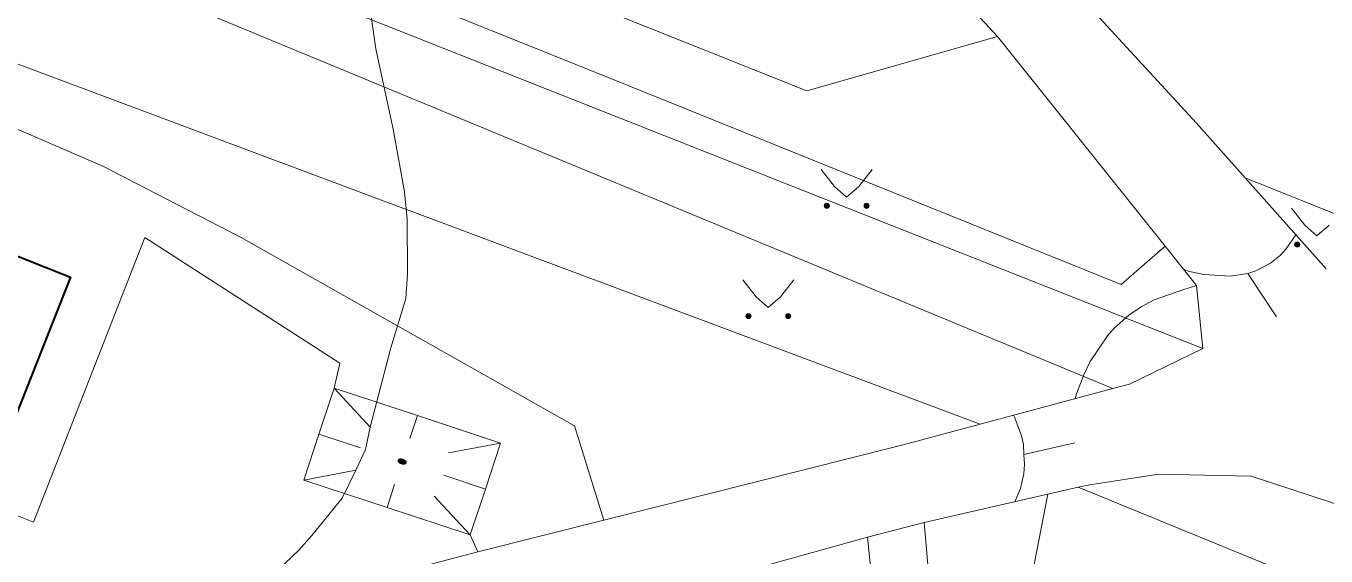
# Model space of a CAD drawing. Extents: x 1000 to 4000, y -5000 to -1000.
# Drawn here: x 1577.26 to 1627.06, y -4099.48 to -4079.17 of the extents above; entities that cross this region are included whole.
import ezdxf

# ---------------------------------------------------------------- set-up
doc = ezdxf.new("R2010")
doc.units = 0
doc.header["$MEASUREMENT"] = 0
for name, color, linetype in [('СЛОЙ_11', 7, 'CONTINUOUS'), ('СЛОЙ_24', 7, 'CONTINUOUS'), ('СЛОЙ_41', 7, 'CONTINUOUS'), ('СЛОЙ_50', 7, 'CONTINUOUS'), ('СЛОЙ_6', 7, 'CONTINUOUS'), ('СЛОЙ_7', 7, 'CONTINUOUS')]:
    doc.layers.add(name, color=color, linetype=linetype)

msp = doc.modelspace()

# ---------------------------------------------------------------- linework, layer by layer
at = {"layer": 'СЛОЙ_11', "color": 253, "linetype": 'Continuous', "lineweight": 0}
for points in [[(1541.515, -4057.824), (1575.071, -4071.3), (1598.826, -4080.853), (1619.211, -4089.082)], [(1613.81, -4094.432), (1566.403, -4076.678), (1537.591, -4065.519)], [(1628.159, -4086.673), (1623.966, -4084.996)], [(1620.891, -4087.608), (1619.211, -4089.082)], [(1611.307, -4174.392), (1616.803, -4150.321), (1632.207, -4102.852), (1617.562, -4096.85)]]:
    msp.add_lwpolyline(points, dxfattribs=at)
at = {"layer": 'СЛОЙ_24', "color": 253, "linetype": 'Continuous', "lineweight": 0}
for p, q in [((1581.812, -4087.275), (1577.545, -4098.185)), ((1577.545, -4098.185), (1575.549, -4097.396)), ((1594.572, -4099.317), (1599.388, -4098.114))]:
    msp.add_line(p, q, dxfattribs=at)
for points in [[(1542.065, -4056.882), (1543.429, -4055.597), (1545.516, -4055.517), (1553.863, -4059.13), (1595.135, -4076.839), (1607.173, -4081.656)], [(1622.341, -4091.53), (1598.986, -4082.298), (1540.219, -4059.039)], [(1539.276, -4061.356), (1551.356, -4065.907), (1582.454, -4077.962), (1618.889, -4093.068)], [(1537.511, -4067.365), (1559.982, -4075.795), (1580.207, -4084.545), (1585.504, -4087.275), (1598.264, -4094.5), (1599.388, -4098.114)], [(1612.704, -4077.642), (1614.47, -4079.569)], [(1617.198, -4077.562), (1622.1, -4082.9)], [(1607.173, -4081.656), (1614.47, -4079.569)], [(1614.47, -4079.569), (1620.891, -4087.608)], [(1622.1, -4082.9), (1623.966, -4084.996)], [(1623.966, -4084.996), (1627.07, -4088.481)], [(1581.812, -4087.275), (1589.275, -4092.092), (1589.059, -4093.047)], [(1620.891, -4087.608), (1622.1, -4089.122)], [(1622.341, -4091.53), (1622.1, -4089.122)], [(1618.889, -4093.068), (1619.532, -4092.895), (1622.341, -4091.53)], [(1613.81, -4094.432), (1618.889, -4093.068)], [(1610.864, -4095.223), (1613.81, -4094.432)], [(1569.625, -4095.047), (1569.533, -4097.792), (1570.335, -4100.2), (1572.382, -4102.328), (1573.225, -4102.89), (1574.95, -4103.01), (1577.799, -4103.01), (1592.004, -4100), (1594.572, -4099.317)], [(1599.388, -4098.114), (1610.864, -4095.223)], [(1618.007, -4096.749), (1620.655, -4096.347)], [(1620.655, -4096.347), (1624.187, -4096.428), (1628.119, -4097.712), (1632.774, -4099.96), (1635.898, -4101.326)], [(1611.667, -4098.194), (1617.562, -4096.85)], [(1617.562, -4096.85), (1618.007, -4096.749)], [(1579.992, -4162.728), (1580.119, -4162.758), (1581.7, -4160.862), (1593.689, -4145.206), (1609.821, -4119.789), (1612.549, -4108.309), (1611.667, -4098.194)], [(1609.5, -4098.756), (1611.667, -4098.194)], [(1577.478, -4158.934), (1579.083, -4159.095), (1581.17, -4158.051), (1589.917, -4146.972), (1599.147, -4133.357), (1607.734, -4118.665), (1610.383, -4107.506), (1609.5, -4098.756)], [(1587.47, -4104.777), (1593.369, -4103.252), (1609.5, -4098.756)], [(1594.572, -4099.317), (1594.279, -4098.674)]]:
    msp.add_lwpolyline(points, dxfattribs=at)
at = {"layer": 'СЛОЙ_41', "color": 253, "linetype": 'Continuous', "lineweight": 0}
for p, q in [((1607.724, -4084.672), (1608.234, -4085.322)), ((1609.674, -4084.672), (1609.164, -4085.322)), ((1608.234, -4085.322), (1608.694, -4085.732)), ((1609.164, -4085.322), (1608.694, -4085.732)), ((1625.741, -4086.159), (1626.251, -4086.809)), ((1626.251, -4086.809), (1626.711, -4087.219)), ((1627.181, -4086.809), (1626.711, -4087.219)), ((1604.723, -4088.901), (1605.233, -4089.551)), ((1606.673, -4088.901), (1606.163, -4089.551)), ((1605.233, -4089.551), (1605.693, -4089.961)), ((1606.163, -4089.551), (1605.693, -4089.961))]:
    msp.add_line(p, q, dxfattribs=at)
for centre in [(1607.938, -4086.062), (1609.459, -4086.062), (1625.955, -4087.547), (1604.937, -4090.289), (1606.458, -4090.289)]:
    msp.add_circle(centre, 0.0976, dxfattribs=at)
for points in [[(1607.842, -4086.081), (1607.84, -4086.062), (1607.842, -4086.042)], [(1607.848, -4086.099), (1607.842, -4086.042), (1607.848, -4086.024)], [(1607.842, -4086.081), (1607.842, -4086.042), (1607.848, -4086.099)], [(1607.857, -4086.116), (1607.848, -4086.024), (1607.857, -4086.007)], [(1607.848, -4086.099), (1607.848, -4086.024), (1607.857, -4086.116)], [(1607.869, -4086.131), (1607.857, -4086.007), (1607.869, -4085.993)], [(1607.857, -4086.116), (1607.857, -4086.007), (1607.869, -4086.131)], [(1607.884, -4086.143), (1607.869, -4085.993), (1607.884, -4085.98)], [(1607.869, -4086.131), (1607.869, -4085.993), (1607.884, -4086.143)], [(1607.901, -4086.152), (1607.884, -4085.98), (1607.901, -4085.971)], [(1607.884, -4086.143), (1607.884, -4085.98), (1607.901, -4086.152)], [(1607.919, -4086.157), (1607.901, -4085.971), (1607.919, -4085.966)], [(1607.901, -4086.152), (1607.901, -4085.971), (1607.919, -4086.157)], [(1607.938, -4086.159), (1607.919, -4085.966), (1607.938, -4085.964)], [(1607.919, -4086.157), (1607.919, -4085.966), (1607.938, -4086.159)], [(1609.363, -4086.081), (1609.361, -4086.062), (1609.363, -4086.042)], [(1609.369, -4086.099), (1609.363, -4086.042), (1609.369, -4086.024)], [(1609.363, -4086.081), (1609.363, -4086.042), (1609.369, -4086.099)], [(1609.378, -4086.116), (1609.369, -4086.024), (1609.378, -4086.007)], [(1609.369, -4086.099), (1609.369, -4086.024), (1609.378, -4086.116)], [(1609.39, -4086.131), (1609.378, -4086.007), (1609.39, -4085.993)], [(1609.378, -4086.116), (1609.378, -4086.007), (1609.39, -4086.131)], [(1609.405, -4086.143), (1609.39, -4085.993), (1609.405, -4085.98)], [(1609.39, -4086.131), (1609.39, -4085.993), (1609.405, -4086.143)], [(1609.422, -4086.152), (1609.405, -4085.98), (1609.422, -4085.971)], [(1609.405, -4086.143), (1609.405, -4085.98), (1609.422, -4086.152)], [(1609.44, -4086.157), (1609.422, -4085.971), (1609.44, -4085.966)], [(1609.422, -4086.152), (1609.422, -4085.971), (1609.44, -4086.157)], [(1609.459, -4086.159), (1609.44, -4085.966), (1609.459, -4085.964)], [(1609.44, -4086.157), (1609.44, -4085.966), (1609.459, -4086.159)], [(1625.859, -4087.566), (1625.857, -4087.547), (1625.859, -4087.528)], [(1625.864, -4087.584), (1625.859, -4087.528), (1625.864, -4087.51)], [(1625.859, -4087.566), (1625.859, -4087.528), (1625.864, -4087.584)], [(1625.873, -4087.601), (1625.864, -4087.51), (1625.873, -4087.493)], [(1625.864, -4087.584), (1625.864, -4087.51), (1625.873, -4087.601)], [(1625.886, -4087.616), (1625.873, -4087.493), (1625.886, -4087.478)], [(1625.873, -4087.601), (1625.873, -4087.493), (1625.886, -4087.616)], [(1625.9, -4087.628), (1625.886, -4087.478), (1625.9, -4087.466)], [(1625.886, -4087.616), (1625.886, -4087.478), (1625.9, -4087.628)], [(1625.917, -4087.637), (1625.9, -4087.466), (1625.917, -4087.457)], [(1625.9, -4087.628), (1625.9, -4087.466), (1625.917, -4087.637)], [(1625.936, -4087.643), (1625.917, -4087.457), (1625.936, -4087.451)], [(1625.917, -4087.637), (1625.917, -4087.457), (1625.936, -4087.643)], [(1625.955, -4087.645), (1625.936, -4087.451), (1625.955, -4087.449)], [(1625.936, -4087.643), (1625.936, -4087.451), (1625.955, -4087.645)], [(1604.841, -4090.308), (1604.839, -4090.289), (1604.841, -4090.27)], [(1604.846, -4090.326), (1604.841, -4090.27), (1604.846, -4090.252)], [(1604.841, -4090.308), (1604.841, -4090.27), (1604.846, -4090.326)], [(1604.855, -4090.343), (1604.846, -4090.252), (1604.855, -4090.235)], [(1604.846, -4090.326), (1604.846, -4090.252), (1604.855, -4090.343)], [(1604.868, -4090.358), (1604.855, -4090.235), (1604.868, -4090.22)], [(1604.855, -4090.343), (1604.855, -4090.235), (1604.868, -4090.358)], [(1604.882, -4090.37), (1604.868, -4090.22), (1604.882, -4090.208)], [(1604.868, -4090.358), (1604.868, -4090.22), (1604.882, -4090.37)], [(1604.899, -4090.379), (1604.882, -4090.208), (1604.899, -4090.199)], [(1604.882, -4090.37), (1604.882, -4090.208), (1604.899, -4090.379)], [(1604.918, -4090.385), (1604.899, -4090.199), (1604.918, -4090.193)], [(1604.899, -4090.379), (1604.899, -4090.199), (1604.918, -4090.385)], [(1604.937, -4090.387), (1604.918, -4090.193), (1604.937, -4090.191)], [(1604.918, -4090.385), (1604.918, -4090.193), (1604.937, -4090.387)], [(1606.362, -4090.308), (1606.36, -4090.289), (1606.362, -4090.27)], [(1606.367, -4090.326), (1606.362, -4090.27), (1606.367, -4090.252)], [(1606.362, -4090.308), (1606.362, -4090.27), (1606.367, -4090.326)], [(1606.376, -4090.343), (1606.367, -4090.252), (1606.376, -4090.235)], [(1606.367, -4090.326), (1606.367, -4090.252), (1606.376, -4090.343)], [(1606.389, -4090.358), (1606.376, -4090.235), (1606.389, -4090.22)], [(1606.376, -4090.343), (1606.376, -4090.235), (1606.389, -4090.358)], [(1606.403, -4090.37), (1606.389, -4090.22), (1606.403, -4090.208)], [(1606.389, -4090.358), (1606.389, -4090.22), (1606.403, -4090.37)], [(1606.42, -4090.379), (1606.403, -4090.208), (1606.42, -4090.199)], [(1606.403, -4090.37), (1606.403, -4090.208), (1606.42, -4090.379)], [(1606.439, -4090.385), (1606.42, -4090.199), (1606.439, -4090.193)], [(1606.42, -4090.379), (1606.42, -4090.199), (1606.439, -4090.385)], [(1606.458, -4090.387), (1606.439, -4090.193), (1606.458, -4090.191)], [(1606.439, -4090.385), (1606.439, -4090.193), (1606.458, -4090.387)]]:
    msp.add_solid(points, dxfattribs=at)
at = {"layer": 'СЛОЙ_41', "color": 253, "linetype": 'Continuous', "lineweight": 0, "extrusion": (0, 0, -1)}
for points in [[(-1607.938, -4086.159), (-1607.938, -4085.964), (-1607.957, -4086.157)], [(-1607.957, -4086.157), (-1607.938, -4085.964), (-1607.957, -4085.966)], [(-1607.957, -4086.157), (-1607.957, -4085.966), (-1607.975, -4086.152)], [(-1607.975, -4086.152), (-1607.957, -4085.966), (-1607.975, -4085.971)], [(-1607.975, -4086.152), (-1607.975, -4085.971), (-1607.992, -4086.143)], [(-1607.992, -4086.143), (-1607.975, -4085.971), (-1607.992, -4085.98)], [(-1607.992, -4086.143), (-1607.992, -4085.98), (-1608.007, -4086.131)], [(-1608.007, -4086.131), (-1607.992, -4085.98), (-1608.007, -4085.993)], [(-1608.007, -4086.131), (-1608.007, -4085.993), (-1608.019, -4086.116)], [(-1608.019, -4086.116), (-1608.007, -4085.993), (-1608.019, -4086.007)], [(-1608.019, -4086.116), (-1608.019, -4086.007), (-1608.028, -4086.099)], [(-1608.028, -4086.099), (-1608.019, -4086.007), (-1608.028, -4086.024)], [(-1608.028, -4086.099), (-1608.028, -4086.024), (-1608.034, -4086.081)], [(-1608.034, -4086.081), (-1608.028, -4086.024), (-1608.034, -4086.042)], [(-1608.034, -4086.081), (-1608.034, -4086.042), (-1608.036, -4086.062)], [(-1609.459, -4086.159), (-1609.459, -4085.964), (-1609.478, -4086.157)], [(-1609.478, -4086.157), (-1609.459, -4085.964), (-1609.478, -4085.966)], [(-1609.478, -4086.157), (-1609.478, -4085.966), (-1609.496, -4086.152)], [(-1609.496, -4086.152), (-1609.478, -4085.966), (-1609.496, -4085.971)], [(-1609.496, -4086.152), (-1609.496, -4085.971), (-1609.513, -4086.143)], [(-1609.513, -4086.143), (-1609.496, -4085.971), (-1609.513, -4085.98)], [(-1609.513, -4086.143), (-1609.513, -4085.98), (-1609.528, -4086.131)], [(-1609.528, -4086.131), (-1609.513, -4085.98), (-1609.528, -4085.993)], [(-1609.528, -4086.131), (-1609.528, -4085.993), (-1609.54, -4086.116)], [(-1609.54, -4086.116), (-1609.528, -4085.993), (-1609.54, -4086.007)], [(-1609.54, -4086.116), (-1609.54, -4086.007), (-1609.549, -4086.099)], [(-1609.549, -4086.099), (-1609.54, -4086.007), (-1609.549, -4086.024)], [(-1609.549, -4086.099), (-1609.549, -4086.024), (-1609.555, -4086.081)], [(-1609.555, -4086.081), (-1609.549, -4086.024), (-1609.555, -4086.042)], [(-1609.555, -4086.081), (-1609.555, -4086.042), (-1609.557, -4086.062)], [(-1625.955, -4087.645), (-1625.955, -4087.449), (-1625.974, -4087.643)], [(-1625.974, -4087.643), (-1625.955, -4087.449), (-1625.974, -4087.451)], [(-1625.974, -4087.643), (-1625.974, -4087.451), (-1625.992, -4087.637)], [(-1625.992, -4087.637), (-1625.974, -4087.451), (-1625.992, -4087.457)], [(-1625.992, -4087.637), (-1625.992, -4087.457), (-1626.009, -4087.628)], [(-1626.009, -4087.628), (-1625.992, -4087.457), (-1626.009, -4087.466)], [(-1626.009, -4087.628), (-1626.009, -4087.466), (-1626.024, -4087.616)], [(-1626.024, -4087.616), (-1626.009, -4087.466), (-1626.024, -4087.478)], [(-1626.024, -4087.616), (-1626.024, -4087.478), (-1626.036, -4087.601)], [(-1626.036, -4087.601), (-1626.024, -4087.478), (-1626.036, -4087.493)], [(-1626.036, -4087.601), (-1626.036, -4087.493), (-1626.045, -4087.584)], [(-1626.045, -4087.584), (-1626.036, -4087.493), (-1626.045, -4087.51)], [(-1626.045, -4087.584), (-1626.045, -4087.51), (-1626.05, -4087.566)], [(-1626.05, -4087.566), (-1626.045, -4087.51), (-1626.05, -4087.528)], [(-1626.05, -4087.566), (-1626.05, -4087.528), (-1626.052, -4087.547)], [(-1604.937, -4090.387), (-1604.937, -4090.191), (-1604.956, -4090.385)], [(-1604.956, -4090.385), (-1604.937, -4090.191), (-1604.956, -4090.193)], [(-1604.956, -4090.385), (-1604.956, -4090.193), (-1604.974, -4090.379)], [(-1604.974, -4090.379), (-1604.956, -4090.193), (-1604.974, -4090.199)], [(-1604.974, -4090.379), (-1604.974, -4090.199), (-1604.991, -4090.37)], [(-1604.991, -4090.37), (-1604.974, -4090.199), (-1604.991, -4090.208)], [(-1604.991, -4090.37), (-1604.991, -4090.208), (-1605.006, -4090.358)], [(-1605.006, -4090.358), (-1604.991, -4090.208), (-1605.006, -4090.22)], [(-1605.006, -4090.358), (-1605.006, -4090.22), (-1605.018, -4090.343)], [(-1605.018, -4090.343), (-1605.006, -4090.22), (-1605.018, -4090.235)], [(-1605.018, -4090.343), (-1605.018, -4090.235), (-1605.027, -4090.326)], [(-1605.027, -4090.326), (-1605.018, -4090.235), (-1605.027, -4090.252)], [(-1605.027, -4090.326), (-1605.027, -4090.252), (-1605.032, -4090.308)], [(-1605.032, -4090.308), (-1605.027, -4090.252), (-1605.032, -4090.27)], [(-1605.032, -4090.308), (-1605.032, -4090.27), (-1605.034, -4090.289)], [(-1606.458, -4090.387), (-1606.458, -4090.191), (-1606.477, -4090.385)], [(-1606.477, -4090.385), (-1606.458, -4090.191), (-1606.477, -4090.193)], [(-1606.477, -4090.385), (-1606.477, -4090.193), (-1606.495, -4090.379)], [(-1606.495, -4090.379), (-1606.477, -4090.193), (-1606.495, -4090.199)], [(-1606.495, -4090.379), (-1606.495, -4090.199), (-1606.512, -4090.37)], [(-1606.512, -4090.37), (-1606.495, -4090.199), (-1606.512, -4090.208)], [(-1606.512, -4090.37), (-1606.512, -4090.208), (-1606.527, -4090.358)], [(-1606.527, -4090.358), (-1606.512, -4090.208), (-1606.527, -4090.22)], [(-1606.527, -4090.358), (-1606.527, -4090.22), (-1606.539, -4090.343)], [(-1606.539, -4090.343), (-1606.527, -4090.22), (-1606.539, -4090.235)], [(-1606.539, -4090.343), (-1606.539, -4090.235), (-1606.548, -4090.326)], [(-1606.548, -4090.326), (-1606.539, -4090.235), (-1606.548, -4090.252)], [(-1606.548, -4090.326), (-1606.548, -4090.252), (-1606.553, -4090.308)], [(-1606.553, -4090.308), (-1606.548, -4090.252), (-1606.553, -4090.27)], [(-1606.553, -4090.308), (-1606.553, -4090.27), (-1606.555, -4090.289)]]:
    msp.add_solid(points, dxfattribs=at)
at = {"layer": 'СЛОЙ_50', "color": 253, "linetype": 'Continuous', "lineweight": 0}
msp.add_line((1624.058, -4088.651), (1625.16, -4090.32), dxfattribs=at)
for points in [[(1586.625, -4100.292), (1587.708, -4099.256), (1588.204, -4098.694), (1589.366, -4097.261), (1589.896, -4096.196), (1590.263, -4095.395), (1590.441, -4094.542), (1591.238, -4091.502), (1591.805, -4089.61), (1591.874, -4088.673), (1591.858, -4086.565), (1591.759, -4085.522), (1591.327, -4083.128), (1590.654, -4080.043), (1590.443, -4078.54)], [(1625.909, -4087.177), (1625.537, -4087.71), (1625.311, -4087.949), (1624.934, -4088.255), (1624.368, -4088.551), (1624.058, -4088.651), (1623.386, -4088.756), (1622.378, -4088.696), (1621.826, -4088.581), (1621.608, -4088.506)], [(1622.1, -4089.122), (1621.611, -4089.269), (1620.481, -4089.661), (1619.975, -4089.93), (1619.506, -4090.251), (1618.941, -4090.756), (1618.685, -4091.042), (1618.022, -4092.032), (1617.778, -4092.536), (1617.501, -4093.268), (1617.445, -4093.455)], [(1615.084, -4094.09), (1615.136, -4094.186), (1615.388, -4094.871), (1615.464, -4095.214), (1615.489, -4095.587), (1615.513, -4095.96), (1615.478, -4096.334), (1615.352, -4096.895), (1615.139, -4097.403)], [(1615.489, -4095.587), (1617.439, -4095.144)], [(1616.406, -4097.114), (1615.623, -4101.12)]]:
    msp.add_lwpolyline(points, dxfattribs=at)
at = {"layer": 'СЛОЙ_6', "color": 253, "linetype": 'Continuous', "lineweight": 40}
msp.add_lwpolyline([(1575.961, -4087.605), (1578.96, -4088.794), (1575.549, -4097.396)], dxfattribs=at)
at = {"layer": 'СЛОЙ_7', "color": 253, "linetype": 'Continuous', "lineweight": 0}
for p, q in [((1588.478, -4094.81), (1589.059, -4093.047)), ((1589.059, -4093.047), (1590.441, -4094.542)), ((1589.059, -4093.047), (1592.25, -4094.1)), ((1592.25, -4094.1), (1591.96, -4094.983)), ((1592.25, -4094.1), (1595.44, -4095.152)), ((1587.897, -4096.571), (1588.478, -4094.81)), ((1588.478, -4094.81), (1590.072, -4095.337)), ((1595.44, -4095.152), (1593.439, -4095.53)), ((1594.859, -4096.915), (1595.44, -4095.152)), ((1591.82, -4095.913), (1591.82, -4095.913)), ((1587.897, -4096.571), (1589.896, -4096.196)), ((1587.897, -4096.571), (1591.089, -4097.623)), ((1594.859, -4096.915), (1593.263, -4096.389)), ((1591.089, -4097.623), (1591.377, -4096.742)), ((1594.279, -4098.674), (1594.859, -4096.915)), ((1594.279, -4098.674), (1592.893, -4097.183)), ((1591.089, -4097.623), (1594.279, -4098.674))]:
    msp.add_line(p, q, dxfattribs=at)
for centre, radius, start, end in [((1591.562, -4095.828), 0.0514, 161.958, 181.7701), ((1591.575, -4095.827), 0.0643, 182.002, 199.0673), ((1591.562, -4095.828), 0.0514, 141.7295, 161.5416), ((1591.601, -4095.818), 0.0909, 199.0434, 212.5982), ((1591.572, -4095.836), 0.0643, 124.4323, 141.4977), ((1591.634, -4095.797), 0.13, 212.4865, 223.1498), ((1591.587, -4095.858), 0.0909, 110.9015, 124.4562), ((1591.669, -4095.765), 0.178, 223.0463, 231.7006), ((1591.602, -4095.895), 0.13, 100.3499, 111.0131), ((1591.699, -4095.727), 0.227, 231.6233, 238.9915), ((1591.611, -4095.942), 0.178, 91.799, 100.4534), ((1591.72, -4095.693), 0.266, 238.9344, 245.549), ((1591.612, -4095.99), 0.227, 84.5082, 91.8763), ((1591.729, -4095.673), 0.289, 245.5034, 251.7708), ((1591.609, -4096.03), 0.266, 77.9506, 84.5652), ((1591.73, -4095.673), 0.289, 251.7288, 257.9962), ((1591.604, -4096.052), 0.289, 71.7288, 77.9962), ((1591.725, -4095.695), 0.266, 257.9506, 264.5652), ((1591.605, -4096.052), 0.289, 65.5034, 71.7708), ((1591.722, -4095.734), 0.227, 264.5082, 271.8763), ((1591.614, -4096.032), 0.266, 58.9344, 65.549), ((1591.723, -4095.783), 0.178, 271.799, 280.4534), ((1591.635, -4095.998), 0.227, 51.6233, 58.9915), ((1591.732, -4095.83), 0.13, 280.3499, 291.0131), ((1591.665, -4095.96), 0.178, 43.0463, 51.7006), ((1591.747, -4095.867), 0.0909, 290.9015, 304.4562), ((1591.7, -4095.927), 0.13, 32.4865, 43.1498), ((1591.762, -4095.888), 0.0643, 304.4323, 321.4977), ((1591.733, -4095.906), 0.0909, 19.0434, 32.5982), ((1591.772, -4095.897), 0.0514, 321.7295, 341.5416), ((1591.759, -4095.898), 0.0643, 2.002, 19.0673), ((1591.772, -4095.897), 0.0514, 341.958, 1.7701)]:
    msp.add_arc(centre, radius, start, end, dxfattribs=at)
for points in [[(1591.512, -4095.836), (1591.511, -4095.822), (1591.512, -4095.82)], [(1591.511, -4095.833), (1591.511, -4095.824), (1591.511, -4095.822)], [(1591.511, -4095.833), (1591.511, -4095.822), (1591.511, -4095.834)], [(1591.511, -4095.834), (1591.511, -4095.822), (1591.511, -4095.822)], [(1591.511, -4095.834), (1591.511, -4095.822), (1591.512, -4095.836)], [(1591.511, -4095.831), (1591.511, -4095.825), (1591.511, -4095.824)], [(1591.511, -4095.831), (1591.511, -4095.824), (1591.511, -4095.833)], [(1591.511, -4095.831), (1591.511, -4095.826), (1591.511, -4095.825)], [(1591.511, -4095.831), (1591.511, -4095.825), (1591.511, -4095.831)], [(1591.511, -4095.829), (1591.511, -4095.829), (1591.511, -4095.826)], [(1591.511, -4095.829), (1591.511, -4095.826), (1591.511, -4095.831)], [(1591.513, -4095.841), (1591.512, -4095.816), (1591.513, -4095.815)], [(1591.512, -4095.841), (1591.512, -4095.817), (1591.512, -4095.816)], [(1591.512, -4095.841), (1591.512, -4095.816), (1591.513, -4095.841)], [(1591.512, -4095.839), (1591.512, -4095.818), (1591.512, -4095.817)], [(1591.512, -4095.839), (1591.512, -4095.817), (1591.512, -4095.841)], [(1591.512, -4095.838), (1591.512, -4095.819), (1591.512, -4095.818)], [(1591.512, -4095.838), (1591.512, -4095.818), (1591.512, -4095.839)], [(1591.512, -4095.836), (1591.512, -4095.82), (1591.512, -4095.819)], [(1591.512, -4095.836), (1591.512, -4095.819), (1591.512, -4095.838)], [(1591.512, -4095.836), (1591.512, -4095.82), (1591.512, -4095.836)], [(1591.514, -4095.845), (1591.513, -4095.813), (1591.514, -4095.811)], [(1591.513, -4095.843), (1591.513, -4095.815), (1591.513, -4095.813)], [(1591.513, -4095.843), (1591.513, -4095.813), (1591.513, -4095.844)], [(1591.513, -4095.844), (1591.513, -4095.813), (1591.513, -4095.813)], [(1591.513, -4095.844), (1591.513, -4095.813), (1591.514, -4095.845)], [(1591.513, -4095.841), (1591.513, -4095.815), (1591.513, -4095.843)], [(1591.515, -4095.848), (1591.514, -4095.811), (1591.515, -4095.809)], [(1591.514, -4095.845), (1591.514, -4095.811), (1591.514, -4095.846)], [(1591.514, -4095.846), (1591.514, -4095.811), (1591.514, -4095.811)], [(1591.514, -4095.846), (1591.514, -4095.811), (1591.515, -4095.848)], [(1591.515, -4095.85), (1591.515, -4095.809), (1591.515, -4095.807)], [(1591.515, -4095.85), (1591.515, -4095.807), (1591.516, -4095.851)], [(1591.516, -4095.851), (1591.515, -4095.807), (1591.516, -4095.807)], [(1591.515, -4095.848), (1591.515, -4095.809), (1591.515, -4095.849)], [(1591.515, -4095.849), (1591.515, -4095.809), (1591.515, -4095.809)], [(1591.515, -4095.849), (1591.515, -4095.809), (1591.515, -4095.85)], [(1591.517, -4095.853), (1591.516, -4095.805), (1591.517, -4095.804)], [(1591.516, -4095.853), (1591.516, -4095.807), (1591.516, -4095.805)], [(1591.516, -4095.853), (1591.516, -4095.805), (1591.517, -4095.853)], [(1591.516, -4095.851), (1591.516, -4095.807), (1591.516, -4095.853)], [(1591.518, -4095.856), (1591.517, -4095.803), (1591.518, -4095.802)], [(1591.517, -4095.855), (1591.517, -4095.804), (1591.517, -4095.803)], [(1591.517, -4095.855), (1591.517, -4095.803), (1591.518, -4095.856)], [(1591.517, -4095.853), (1591.517, -4095.804), (1591.517, -4095.855)], [(1591.519, -4095.858), (1591.518, -4095.802), (1591.519, -4095.801)], [(1591.518, -4095.856), (1591.518, -4095.802), (1591.519, -4095.858)], [(1591.52, -4095.86), (1591.519, -4095.801), (1591.52, -4095.799)], [(1591.519, -4095.858), (1591.519, -4095.801), (1591.519, -4095.858)], [(1591.519, -4095.858), (1591.519, -4095.801), (1591.519, -4095.801)], [(1591.519, -4095.858), (1591.519, -4095.801), (1591.52, -4095.86)], [(1591.521, -4095.863), (1591.52, -4095.799), (1591.521, -4095.797)], [(1591.52, -4095.86), (1591.52, -4095.799), (1591.52, -4095.861)], [(1591.52, -4095.861), (1591.52, -4095.799), (1591.52, -4095.799)], [(1591.52, -4095.861), (1591.52, -4095.799), (1591.521, -4095.863)], [(1591.521, -4095.863), (1591.521, -4095.797), (1591.522, -4095.863)], [(1591.522, -4095.863), (1591.521, -4095.797), (1591.522, -4095.797)], [(1591.523, -4095.865), (1591.522, -4095.797), (1591.523, -4095.795)], [(1591.522, -4095.863), (1591.522, -4095.797), (1591.523, -4095.865)], [(1591.524, -4095.868), (1591.523, -4095.795), (1591.524, -4095.794)], [(1591.523, -4095.865), (1591.523, -4095.795), (1591.523, -4095.866)], [(1591.523, -4095.866), (1591.523, -4095.795), (1591.523, -4095.795)], [(1591.523, -4095.866), (1591.523, -4095.795), (1591.524, -4095.868)], [(1591.525, -4095.868), (1591.524, -4095.794), (1591.525, -4095.793)], [(1591.524, -4095.868), (1591.524, -4095.794), (1591.525, -4095.868)], [(1591.526, -4095.87), (1591.525, -4095.793), (1591.526, -4095.792)], [(1591.525, -4095.868), (1591.525, -4095.793), (1591.526, -4095.87)], [(1591.527, -4095.873), (1591.526, -4095.791), (1591.527, -4095.79)], [(1591.526, -4095.871), (1591.526, -4095.792), (1591.526, -4095.791)], [(1591.526, -4095.871), (1591.526, -4095.791), (1591.527, -4095.873)], [(1591.526, -4095.87), (1591.526, -4095.792), (1591.526, -4095.871)], [(1591.527, -4095.873), (1591.527, -4095.79), (1591.528, -4095.873)], [(1591.528, -4095.873), (1591.527, -4095.79), (1591.528, -4095.79)], [(1591.529, -4095.875), (1591.528, -4095.79), (1591.529, -4095.788)], [(1591.528, -4095.873), (1591.528, -4095.79), (1591.529, -4095.875)], [(1591.529, -4095.875), (1591.529, -4095.788), (1591.53, -4095.876)], [(1591.53, -4095.876), (1591.529, -4095.788), (1591.53, -4095.788)], [(1591.531, -4095.878), (1591.53, -4095.788), (1591.531, -4095.787)], [(1591.53, -4095.876), (1591.53, -4095.788), (1591.531, -4095.878)], [(1591.532, -4095.878), (1591.531, -4095.787), (1591.532, -4095.786)], [(1591.531, -4095.878), (1591.531, -4095.787), (1591.532, -4095.878)], [(1591.533, -4095.88), (1591.532, -4095.786), (1591.533, -4095.785)], [(1591.532, -4095.878), (1591.532, -4095.786), (1591.533, -4095.88)], [(1591.533, -4095.88), (1591.533, -4095.785), (1591.534, -4095.881)], [(1591.534, -4095.881), (1591.533, -4095.785), (1591.534, -4095.785)], [(1591.535, -4095.883), (1591.534, -4095.785), (1591.535, -4095.784)], [(1591.534, -4095.881), (1591.534, -4095.785), (1591.535, -4095.883)], [(1591.536, -4095.883), (1591.535, -4095.784), (1591.536, -4095.783)], [(1591.535, -4095.883), (1591.535, -4095.784), (1591.536, -4095.883)], [(1591.537, -4095.885), (1591.536, -4095.783), (1591.537, -4095.782)], [(1591.536, -4095.883), (1591.536, -4095.783), (1591.537, -4095.885)], [(1591.537, -4095.885), (1591.537, -4095.782), (1591.538, -4095.886)], [(1591.538, -4095.886), (1591.537, -4095.782), (1591.538, -4095.782)], [(1591.54, -4095.887), (1591.538, -4095.782), (1591.54, -4095.781)], [(1591.538, -4095.886), (1591.538, -4095.782), (1591.54, -4095.887)], [(1591.542, -4095.89), (1591.54, -4095.78), (1591.542, -4095.779)], [(1591.54, -4095.888), (1591.54, -4095.781), (1591.54, -4095.78)], [(1591.54, -4095.888), (1591.54, -4095.78), (1591.542, -4095.89)], [(1591.54, -4095.887), (1591.54, -4095.781), (1591.54, -4095.888)], [(1591.542, -4095.89), (1591.542, -4095.779), (1591.543, -4095.89)], [(1591.543, -4095.89), (1591.542, -4095.779), (1591.543, -4095.779)], [(1591.544, -4095.892), (1591.543, -4095.779), (1591.544, -4095.778)], [(1591.543, -4095.89), (1591.543, -4095.779), (1591.544, -4095.892)], [(1591.544, -4095.892), (1591.544, -4095.778), (1591.545, -4095.893)], [(1591.545, -4095.893), (1591.544, -4095.778), (1591.545, -4095.778)], [(1591.547, -4095.895), (1591.545, -4095.778), (1591.547, -4095.777)], [(1591.545, -4095.893), (1591.545, -4095.778), (1591.547, -4095.895)], [(1591.547, -4095.895), (1591.547, -4095.777), (1591.547, -4095.776)], [(1591.547, -4095.895), (1591.547, -4095.776), (1591.549, -4095.897)], [(1591.549, -4095.897), (1591.547, -4095.776), (1591.549, -4095.776)], [(1591.547, -4095.895), (1591.547, -4095.777), (1591.547, -4095.895)], [(1591.55, -4095.897), (1591.549, -4095.776), (1591.55, -4095.775)], [(1591.549, -4095.897), (1591.549, -4095.776), (1591.55, -4095.897)], [(1591.552, -4095.899), (1591.55, -4095.775), (1591.552, -4095.774)], [(1591.55, -4095.897), (1591.55, -4095.775), (1591.552, -4095.899)], [(1591.552, -4095.899), (1591.552, -4095.774), (1591.553, -4095.9)], [(1591.553, -4095.9), (1591.552, -4095.774), (1591.553, -4095.774)], [(1591.555, -4095.901), (1591.553, -4095.774), (1591.555, -4095.773)], [(1591.553, -4095.9), (1591.553, -4095.774), (1591.555, -4095.901)], [(1591.557, -4095.904), (1591.555, -4095.773), (1591.557, -4095.772)], [(1591.555, -4095.901), (1591.555, -4095.773), (1591.555, -4095.902)], [(1591.555, -4095.902), (1591.555, -4095.773), (1591.555, -4095.773)], [(1591.555, -4095.902), (1591.555, -4095.773), (1591.557, -4095.904)], [(1591.557, -4095.904), (1591.557, -4095.772), (1591.558, -4095.904)], [(1591.558, -4095.904), (1591.557, -4095.772), (1591.558, -4095.772)], [(1591.56, -4095.906), (1591.558, -4095.772), (1591.56, -4095.771)], [(1591.558, -4095.904), (1591.558, -4095.772), (1591.56, -4095.906)], [(1591.56, -4095.906), (1591.56, -4095.771), (1591.561, -4095.907)], [(1591.561, -4095.907), (1591.56, -4095.771), (1591.561, -4095.771)], [(1591.563, -4095.908), (1591.561, -4095.771), (1591.563, -4095.77)], [(1591.561, -4095.907), (1591.561, -4095.771), (1591.563, -4095.908)], [(1591.563, -4095.908), (1591.563, -4095.77), (1591.564, -4095.909)], [(1591.564, -4095.909), (1591.563, -4095.77), (1591.564, -4095.77)], [(1591.564, -4095.909), (1591.564, -4095.77), (1591.566, -4095.91)], [(1591.566, -4095.91), (1591.564, -4095.77), (1591.566, -4095.77)], [(1591.567, -4095.911), (1591.566, -4095.77), (1591.567, -4095.769)], [(1591.566, -4095.91), (1591.566, -4095.77), (1591.567, -4095.911)], [(1591.567, -4095.911), (1591.567, -4095.769), (1591.569, -4095.913)], [(1591.569, -4095.913), (1591.567, -4095.769), (1591.569, -4095.769)], [(1591.57, -4095.913), (1591.569, -4095.769), (1591.57, -4095.768)], [(1591.569, -4095.913), (1591.569, -4095.769), (1591.57, -4095.913)], [(1591.57, -4095.913), (1591.57, -4095.768), (1591.572, -4095.915)], [(1591.572, -4095.915), (1591.57, -4095.768), (1591.572, -4095.768)], [(1591.572, -4095.915), (1591.572, -4095.768), (1591.573, -4095.915)], [(1591.573, -4095.915), (1591.572, -4095.768), (1591.573, -4095.768)], [(1591.575, -4095.917), (1591.573, -4095.768), (1591.575, -4095.767)], [(1591.573, -4095.915), (1591.573, -4095.768), (1591.575, -4095.917)], [(1591.575, -4095.917), (1591.575, -4095.767), (1591.576, -4095.917)], [(1591.576, -4095.917), (1591.575, -4095.767), (1591.576, -4095.767)], [(1591.576, -4095.917), (1591.576, -4095.767), (1591.579, -4095.919)], [(1591.579, -4095.919), (1591.576, -4095.767), (1591.579, -4095.767)], [(1591.579, -4095.919), (1591.579, -4095.767), (1591.579, -4095.766)], [(1591.579, -4095.919), (1591.579, -4095.766), (1591.582, -4095.921)], [(1591.582, -4095.921), (1591.579, -4095.766), (1591.582, -4095.766)], [(1591.579, -4095.919), (1591.579, -4095.767), (1591.579, -4095.919)], [(1591.582, -4095.921), (1591.582, -4095.766), (1591.583, -4095.921)], [(1591.583, -4095.921), (1591.582, -4095.766), (1591.583, -4095.766)], [(1591.583, -4095.921), (1591.583, -4095.766), (1591.585, -4095.923)], [(1591.585, -4095.923), (1591.583, -4095.766), (1591.585, -4095.766)], [(1591.586, -4095.923), (1591.585, -4095.766), (1591.586, -4095.765)], [(1591.585, -4095.923), (1591.585, -4095.766), (1591.586, -4095.923)], [(1591.586, -4095.923), (1591.586, -4095.765), (1591.589, -4095.925)], [(1591.589, -4095.925), (1591.586, -4095.765), (1591.589, -4095.765)], [(1591.589, -4095.925), (1591.589, -4095.765), (1591.589, -4095.925)], [(1591.589, -4095.925), (1591.589, -4095.765), (1591.589, -4095.765)], [(1591.589, -4095.925), (1591.589, -4095.765), (1591.592, -4095.927)], [(1591.592, -4095.927), (1591.589, -4095.765), (1591.592, -4095.765)], [(1591.592, -4095.927), (1591.592, -4095.765), (1591.593, -4095.927)], [(1591.593, -4095.927), (1591.592, -4095.765), (1591.593, -4095.765)], [(1591.595, -4095.929), (1591.593, -4095.765), (1591.595, -4095.764)], [(1591.593, -4095.927), (1591.593, -4095.765), (1591.595, -4095.929)], [(1591.595, -4095.929), (1591.595, -4095.764), (1591.596, -4095.929)], [(1591.596, -4095.929), (1591.595, -4095.764), (1591.596, -4095.764)], [(1591.596, -4095.929), (1591.596, -4095.764), (1591.599, -4095.93)], [(1591.599, -4095.93), (1591.596, -4095.764), (1591.599, -4095.764)], [(1591.599, -4095.93), (1591.599, -4095.764), (1591.6, -4095.931)], [(1591.6, -4095.931), (1591.599, -4095.764), (1591.6, -4095.764)], [(1591.6, -4095.931), (1591.6, -4095.764), (1591.603, -4095.932)], [(1591.603, -4095.932), (1591.6, -4095.764), (1591.603, -4095.764)], [(1591.603, -4095.932), (1591.603, -4095.764), (1591.604, -4095.933)], [(1591.604, -4095.933), (1591.603, -4095.764), (1591.604, -4095.764)], [(1591.604, -4095.933), (1591.604, -4095.764), (1591.606, -4095.934)], [(1591.606, -4095.934), (1591.604, -4095.764), (1591.606, -4095.764)], [(1591.606, -4095.934), (1591.606, -4095.764), (1591.607, -4095.934)], [(1591.607, -4095.934), (1591.606, -4095.764), (1591.607, -4095.764)], [(1591.607, -4095.934), (1591.607, -4095.764), (1591.61, -4095.936)], [(1591.61, -4095.936), (1591.607, -4095.764), (1591.61, -4095.764)], [(1591.61, -4095.936), (1591.61, -4095.764), (1591.611, -4095.936)], [(1591.611, -4095.936), (1591.61, -4095.764), (1591.611, -4095.764)], [(1591.611, -4095.936), (1591.611, -4095.764), (1591.613, -4095.937)], [(1591.613, -4095.937), (1591.613, -4095.764), (1591.614, -4095.938)], [(1591.614, -4095.938), (1591.614, -4095.764), (1591.617, -4095.939)], [(1591.617, -4095.939), (1591.617, -4095.764), (1591.618, -4095.939)], [(1591.618, -4095.939), (1591.618, -4095.764), (1591.621, -4095.94)], [(1591.621, -4095.94), (1591.621, -4095.764), (1591.622, -4095.941)], [(1591.622, -4095.941), (1591.622, -4095.764), (1591.625, -4095.942)], [(1591.625, -4095.942), (1591.625, -4095.764), (1591.626, -4095.942)], [(1591.626, -4095.942), (1591.626, -4095.764), (1591.628, -4095.943)], [(1591.628, -4095.943), (1591.628, -4095.764), (1591.63, -4095.944)], [(1591.63, -4095.944), (1591.63, -4095.764), (1591.632, -4095.945)], [(1591.632, -4095.945), (1591.632, -4095.765), (1591.633, -4095.945)], [(1591.633, -4095.945), (1591.633, -4095.765), (1591.636, -4095.946)], [(1591.636, -4095.946), (1591.636, -4095.765), (1591.637, -4095.946)], [(1591.637, -4095.946), (1591.637, -4095.765), (1591.64, -4095.947)], [(1591.64, -4095.947), (1591.64, -4095.765), (1591.641, -4095.948)], [(1591.641, -4095.948), (1591.641, -4095.765), (1591.644, -4095.949)], [(1591.644, -4095.949), (1591.644, -4095.766), (1591.645, -4095.949)], [(1591.645, -4095.949), (1591.645, -4095.766), (1591.648, -4095.95)], [(1591.648, -4095.95), (1591.648, -4095.766), (1591.649, -4095.95)], [(1591.649, -4095.95), (1591.649, -4095.767), (1591.652, -4095.951)], [(1591.652, -4095.951), (1591.652, -4095.767), (1591.653, -4095.951)], [(1591.653, -4095.951), (1591.653, -4095.767), (1591.656, -4095.952)], [(1591.656, -4095.952), (1591.656, -4095.768), (1591.657, -4095.952)], [(1591.657, -4095.952), (1591.657, -4095.768), (1591.66, -4095.953)], [(1591.66, -4095.953), (1591.66, -4095.768), (1591.661, -4095.953)], [(1591.661, -4095.953), (1591.661, -4095.769), (1591.663, -4095.954)], [(1591.663, -4095.954), (1591.663, -4095.769), (1591.665, -4095.954)], [(1591.665, -4095.954), (1591.665, -4095.769), (1591.667, -4095.955)], [(1591.667, -4095.955), (1591.667, -4095.77), (1591.668, -4095.955)], [(1591.668, -4095.955), (1591.668, -4095.77), (1591.671, -4095.956)], [(1591.671, -4095.956), (1591.671, -4095.771), (1591.672, -4095.956)], [(1591.672, -4095.956), (1591.672, -4095.771), (1591.675, -4095.956)], [(1591.675, -4095.956), (1591.675, -4095.772), (1591.676, -4095.957)], [(1591.676, -4095.957), (1591.676, -4095.772), (1591.679, -4095.957)], [(1591.679, -4095.957), (1591.679, -4095.773), (1591.68, -4095.957)], [(1591.68, -4095.957), (1591.68, -4095.773), (1591.683, -4095.958)], [(1591.683, -4095.958), (1591.683, -4095.774), (1591.684, -4095.958)], [(1591.684, -4095.958), (1591.684, -4095.774), (1591.687, -4095.958)], [(1591.687, -4095.958), (1591.687, -4095.775), (1591.688, -4095.959)], [(1591.688, -4095.959), (1591.688, -4095.776), (1591.691, -4095.959)], [(1591.691, -4095.959), (1591.691, -4095.776), (1591.692, -4095.959)], [(1591.692, -4095.959), (1591.692, -4095.777), (1591.695, -4095.959)], [(1591.695, -4095.959), (1591.695, -4095.778), (1591.696, -4095.96)], [(1591.696, -4095.96), (1591.696, -4095.778), (1591.699, -4095.96)], [(1591.699, -4095.96), (1591.699, -4095.779), (1591.7, -4095.96)], [(1591.7, -4095.96), (1591.7, -4095.779), (1591.703, -4095.96)], [(1591.703, -4095.96), (1591.703, -4095.78), (1591.704, -4095.96)], [(1591.704, -4095.96), (1591.704, -4095.781), (1591.706, -4095.96)], [(1591.706, -4095.96), (1591.706, -4095.782), (1591.707, -4095.961)], [(1591.707, -4095.961), (1591.707, -4095.782), (1591.71, -4095.961)], [(1591.71, -4095.961), (1591.71, -4095.783), (1591.711, -4095.961)], [(1591.711, -4095.961), (1591.711, -4095.784), (1591.714, -4095.961)], [(1591.714, -4095.961), (1591.714, -4095.785), (1591.715, -4095.961)], [(1591.715, -4095.961), (1591.715, -4095.785), (1591.718, -4095.961)], [(1591.718, -4095.961), (1591.718, -4095.786), (1591.719, -4095.961)], [(1591.719, -4095.961), (1591.719, -4095.787), (1591.721, -4095.961)]]:
    msp.add_solid(points, dxfattribs=at)
at = {"layer": 'СЛОЙ_7', "color": 253, "linetype": 'Continuous', "lineweight": 0, "extrusion": (0, 0, -1)}
for points in [[(-1591.613, -4095.937), (-1591.611, -4095.764), (-1591.613, -4095.764)], [(-1591.614, -4095.938), (-1591.613, -4095.764), (-1591.614, -4095.764)], [(-1591.617, -4095.939), (-1591.614, -4095.764), (-1591.617, -4095.764)], [(-1591.618, -4095.939), (-1591.617, -4095.764), (-1591.618, -4095.764)], [(-1591.621, -4095.94), (-1591.618, -4095.764), (-1591.621, -4095.764)], [(-1591.622, -4095.941), (-1591.621, -4095.764), (-1591.622, -4095.764)], [(-1591.625, -4095.942), (-1591.622, -4095.764), (-1591.625, -4095.764)], [(-1591.626, -4095.942), (-1591.625, -4095.764), (-1591.626, -4095.764)], [(-1591.628, -4095.943), (-1591.626, -4095.764), (-1591.628, -4095.764)], [(-1591.63, -4095.944), (-1591.628, -4095.764), (-1591.63, -4095.764)], [(-1591.632, -4095.945), (-1591.63, -4095.764), (-1591.632, -4095.765)], [(-1591.633, -4095.945), (-1591.632, -4095.765), (-1591.633, -4095.765)], [(-1591.636, -4095.946), (-1591.633, -4095.765), (-1591.636, -4095.765)], [(-1591.637, -4095.946), (-1591.636, -4095.765), (-1591.637, -4095.765)], [(-1591.64, -4095.947), (-1591.637, -4095.765), (-1591.64, -4095.765)], [(-1591.641, -4095.948), (-1591.64, -4095.765), (-1591.641, -4095.765)], [(-1591.644, -4095.949), (-1591.641, -4095.765), (-1591.644, -4095.766)], [(-1591.645, -4095.949), (-1591.644, -4095.766), (-1591.645, -4095.766)], [(-1591.648, -4095.95), (-1591.645, -4095.766), (-1591.648, -4095.766)], [(-1591.649, -4095.95), (-1591.648, -4095.766), (-1591.649, -4095.767)], [(-1591.652, -4095.951), (-1591.649, -4095.767), (-1591.652, -4095.767)], [(-1591.653, -4095.951), (-1591.652, -4095.767), (-1591.653, -4095.767)], [(-1591.656, -4095.952), (-1591.653, -4095.767), (-1591.656, -4095.768)], [(-1591.657, -4095.952), (-1591.656, -4095.768), (-1591.657, -4095.768)], [(-1591.66, -4095.953), (-1591.657, -4095.768), (-1591.66, -4095.768)], [(-1591.661, -4095.953), (-1591.66, -4095.768), (-1591.661, -4095.769)], [(-1591.663, -4095.954), (-1591.661, -4095.769), (-1591.663, -4095.769)], [(-1591.665, -4095.954), (-1591.663, -4095.769), (-1591.665, -4095.769)], [(-1591.667, -4095.955), (-1591.665, -4095.769), (-1591.667, -4095.77)], [(-1591.668, -4095.955), (-1591.667, -4095.77), (-1591.668, -4095.77)], [(-1591.671, -4095.956), (-1591.668, -4095.77), (-1591.671, -4095.771)], [(-1591.672, -4095.956), (-1591.671, -4095.771), (-1591.672, -4095.771)], [(-1591.675, -4095.956), (-1591.672, -4095.771), (-1591.675, -4095.772)], [(-1591.676, -4095.957), (-1591.675, -4095.772), (-1591.676, -4095.772)], [(-1591.679, -4095.957), (-1591.676, -4095.772), (-1591.679, -4095.773)], [(-1591.68, -4095.957), (-1591.679, -4095.773), (-1591.68, -4095.773)], [(-1591.683, -4095.958), (-1591.68, -4095.773), (-1591.683, -4095.774)], [(-1591.684, -4095.958), (-1591.683, -4095.774), (-1591.684, -4095.774)], [(-1591.687, -4095.958), (-1591.684, -4095.774), (-1591.687, -4095.775)], [(-1591.688, -4095.959), (-1591.687, -4095.775), (-1591.688, -4095.776)], [(-1591.691, -4095.959), (-1591.688, -4095.776), (-1591.691, -4095.776)], [(-1591.692, -4095.959), (-1591.691, -4095.776), (-1591.692, -4095.777)], [(-1591.695, -4095.959), (-1591.692, -4095.777), (-1591.695, -4095.778)], [(-1591.696, -4095.96), (-1591.695, -4095.778), (-1591.696, -4095.778)], [(-1591.699, -4095.96), (-1591.696, -4095.778), (-1591.699, -4095.779)], [(-1591.7, -4095.96), (-1591.699, -4095.779), (-1591.7, -4095.779)], [(-1591.703, -4095.96), (-1591.7, -4095.779), (-1591.703, -4095.78)], [(-1591.704, -4095.96), (-1591.703, -4095.78), (-1591.704, -4095.781)], [(-1591.706, -4095.96), (-1591.704, -4095.781), (-1591.706, -4095.782)], [(-1591.707, -4095.961), (-1591.706, -4095.782), (-1591.707, -4095.782)], [(-1591.71, -4095.961), (-1591.707, -4095.782), (-1591.71, -4095.783)], [(-1591.711, -4095.961), (-1591.71, -4095.783), (-1591.711, -4095.784)], [(-1591.714, -4095.961), (-1591.711, -4095.784), (-1591.714, -4095.785)], [(-1591.715, -4095.961), (-1591.714, -4095.785), (-1591.715, -4095.785)], [(-1591.718, -4095.961), (-1591.715, -4095.785), (-1591.718, -4095.786)], [(-1591.719, -4095.961), (-1591.718, -4095.786), (-1591.719, -4095.787)], [(-1591.721, -4095.961), (-1591.719, -4095.787), (-1591.721, -4095.788)], [(-1591.721, -4095.961), (-1591.721, -4095.788), (-1591.722, -4095.961)], [(-1591.722, -4095.961), (-1591.721, -4095.788), (-1591.722, -4095.788)], [(-1591.722, -4095.961), (-1591.722, -4095.788), (-1591.725, -4095.961)], [(-1591.725, -4095.961), (-1591.722, -4095.788), (-1591.725, -4095.789)], [(-1591.725, -4095.961), (-1591.725, -4095.789), (-1591.726, -4095.961)], [(-1591.726, -4095.961), (-1591.725, -4095.789), (-1591.726, -4095.79)], [(-1591.726, -4095.961), (-1591.726, -4095.79), (-1591.729, -4095.961)], [(-1591.729, -4095.961), (-1591.726, -4095.79), (-1591.729, -4095.791)], [(-1591.729, -4095.961), (-1591.729, -4095.791), (-1591.73, -4095.961)], [(-1591.73, -4095.961), (-1591.729, -4095.791), (-1591.73, -4095.792)], [(-1591.73, -4095.961), (-1591.73, -4095.792), (-1591.732, -4095.961)], [(-1591.732, -4095.961), (-1591.73, -4095.792), (-1591.732, -4095.793)], [(-1591.732, -4095.961), (-1591.732, -4095.793), (-1591.733, -4095.961)], [(-1591.733, -4095.961), (-1591.732, -4095.793), (-1591.733, -4095.793)], [(-1591.733, -4095.961), (-1591.733, -4095.793), (-1591.736, -4095.961)], [(-1591.736, -4095.961), (-1591.733, -4095.793), (-1591.736, -4095.795)], [(-1591.736, -4095.961), (-1591.736, -4095.795), (-1591.737, -4095.96)], [(-1591.737, -4095.96), (-1591.736, -4095.795), (-1591.737, -4095.795)], [(-1591.737, -4095.96), (-1591.737, -4095.795), (-1591.739, -4095.96)], [(-1591.739, -4095.96), (-1591.737, -4095.795), (-1591.739, -4095.797)], [(-1591.739, -4095.96), (-1591.739, -4095.797), (-1591.74, -4095.96)], [(-1591.74, -4095.96), (-1591.739, -4095.797), (-1591.74, -4095.797)], [(-1591.74, -4095.96), (-1591.74, -4095.797), (-1591.743, -4095.96)], [(-1591.743, -4095.96), (-1591.74, -4095.797), (-1591.743, -4095.798)], [(-1591.743, -4095.96), (-1591.743, -4095.798), (-1591.744, -4095.96)], [(-1591.744, -4095.96), (-1591.743, -4095.798), (-1591.744, -4095.799)], [(-1591.744, -4095.96), (-1591.744, -4095.799), (-1591.746, -4095.96)], [(-1591.746, -4095.96), (-1591.744, -4095.799), (-1591.746, -4095.8)], [(-1591.746, -4095.96), (-1591.746, -4095.8), (-1591.747, -4095.959)], [(-1591.747, -4095.959), (-1591.746, -4095.8), (-1591.747, -4095.801)], [(-1591.747, -4095.959), (-1591.747, -4095.801), (-1591.75, -4095.959)], [(-1591.75, -4095.959), (-1591.747, -4095.801), (-1591.75, -4095.802)], [(-1591.75, -4095.959), (-1591.75, -4095.802), (-1591.75, -4095.959)], [(-1591.75, -4095.959), (-1591.75, -4095.802), (-1591.75, -4095.803)], [(-1591.75, -4095.959), (-1591.75, -4095.803), (-1591.753, -4095.959)], [(-1591.753, -4095.959), (-1591.75, -4095.803), (-1591.753, -4095.804)], [(-1591.753, -4095.959), (-1591.753, -4095.804), (-1591.754, -4095.958)], [(-1591.754, -4095.958), (-1591.753, -4095.804), (-1591.754, -4095.805)], [(-1591.754, -4095.958), (-1591.754, -4095.805), (-1591.756, -4095.958)], [(-1591.756, -4095.958), (-1591.754, -4095.805), (-1591.756, -4095.806)], [(-1591.756, -4095.958), (-1591.756, -4095.806), (-1591.757, -4095.958)], [(-1591.757, -4095.958), (-1591.756, -4095.806), (-1591.757, -4095.807)], [(-1591.757, -4095.958), (-1591.757, -4095.807), (-1591.759, -4095.957)], [(-1591.759, -4095.957), (-1591.757, -4095.807), (-1591.759, -4095.808)], [(-1591.759, -4095.957), (-1591.759, -4095.808), (-1591.76, -4095.957)], [(-1591.76, -4095.957), (-1591.759, -4095.808), (-1591.76, -4095.809)], [(-1591.76, -4095.957), (-1591.76, -4095.809), (-1591.762, -4095.957)], [(-1591.762, -4095.957), (-1591.76, -4095.809), (-1591.762, -4095.81)], [(-1591.762, -4095.957), (-1591.762, -4095.81), (-1591.763, -4095.956)], [(-1591.763, -4095.956), (-1591.762, -4095.81), (-1591.763, -4095.811)], [(-1591.763, -4095.956), (-1591.763, -4095.811), (-1591.766, -4095.956)], [(-1591.766, -4095.956), (-1591.763, -4095.811), (-1591.766, -4095.813)], [(-1591.766, -4095.956), (-1591.766, -4095.813), (-1591.766, -4095.956)], [(-1591.766, -4095.956), (-1591.766, -4095.813), (-1591.766, -4095.813)], [(-1591.766, -4095.956), (-1591.766, -4095.813), (-1591.769, -4095.955)], [(-1591.769, -4095.955), (-1591.766, -4095.813), (-1591.769, -4095.815)], [(-1591.769, -4095.955), (-1591.769, -4095.815), (-1591.769, -4095.955)], [(-1591.769, -4095.955), (-1591.769, -4095.815), (-1591.769, -4095.815)], [(-1591.769, -4095.955), (-1591.769, -4095.815), (-1591.771, -4095.954)], [(-1591.771, -4095.954), (-1591.769, -4095.815), (-1591.771, -4095.817)], [(-1591.771, -4095.954), (-1591.771, -4095.817), (-1591.772, -4095.954)], [(-1591.772, -4095.954), (-1591.771, -4095.817), (-1591.772, -4095.818)], [(-1591.772, -4095.954), (-1591.772, -4095.818), (-1591.774, -4095.953)], [(-1591.774, -4095.953), (-1591.772, -4095.818), (-1591.774, -4095.819)], [(-1591.774, -4095.953), (-1591.774, -4095.819), (-1591.775, -4095.953)], [(-1591.775, -4095.953), (-1591.774, -4095.819), (-1591.775, -4095.82)], [(-1591.775, -4095.953), (-1591.775, -4095.82), (-1591.777, -4095.952)], [(-1591.777, -4095.952), (-1591.775, -4095.82), (-1591.777, -4095.821)], [(-1591.777, -4095.952), (-1591.777, -4095.821), (-1591.778, -4095.952)], [(-1591.778, -4095.952), (-1591.777, -4095.821), (-1591.778, -4095.822)], [(-1591.778, -4095.952), (-1591.778, -4095.822), (-1591.78, -4095.951)], [(-1591.78, -4095.951), (-1591.778, -4095.822), (-1591.78, -4095.824)], [(-1591.78, -4095.951), (-1591.78, -4095.824), (-1591.781, -4095.951)], [(-1591.781, -4095.951), (-1591.78, -4095.824), (-1591.781, -4095.824)], [(-1591.781, -4095.951), (-1591.781, -4095.824), (-1591.783, -4095.95)], [(-1591.783, -4095.95), (-1591.781, -4095.824), (-1591.783, -4095.826)], [(-1591.783, -4095.95), (-1591.783, -4095.826), (-1591.783, -4095.95)], [(-1591.783, -4095.95), (-1591.783, -4095.826), (-1591.783, -4095.827)], [(-1591.783, -4095.95), (-1591.783, -4095.827), (-1591.785, -4095.949)], [(-1591.785, -4095.949), (-1591.783, -4095.827), (-1591.785, -4095.828)], [(-1591.785, -4095.949), (-1591.785, -4095.828), (-1591.786, -4095.948)], [(-1591.786, -4095.948), (-1591.785, -4095.828), (-1591.786, -4095.829)], [(-1591.786, -4095.948), (-1591.786, -4095.829), (-1591.788, -4095.948)], [(-1591.788, -4095.948), (-1591.786, -4095.829), (-1591.788, -4095.831)], [(-1591.788, -4095.948), (-1591.788, -4095.831), (-1591.788, -4095.947)], [(-1591.788, -4095.947), (-1591.788, -4095.831), (-1591.788, -4095.831)], [(-1591.788, -4095.947), (-1591.788, -4095.831), (-1591.79, -4095.946)], [(-1591.79, -4095.946), (-1591.788, -4095.831), (-1591.79, -4095.833)], [(-1591.79, -4095.946), (-1591.79, -4095.833), (-1591.791, -4095.946)], [(-1591.791, -4095.946), (-1591.79, -4095.833), (-1591.791, -4095.834)], [(-1591.791, -4095.946), (-1591.791, -4095.834), (-1591.793, -4095.945)], [(-1591.793, -4095.945), (-1591.791, -4095.834), (-1591.793, -4095.835)], [(-1591.793, -4095.945), (-1591.793, -4095.835), (-1591.793, -4095.945)], [(-1591.793, -4095.945), (-1591.793, -4095.835), (-1591.793, -4095.836)], [(-1591.793, -4095.945), (-1591.793, -4095.836), (-1591.795, -4095.944)], [(-1591.795, -4095.944), (-1591.793, -4095.836), (-1591.795, -4095.838)], [(-1591.795, -4095.944), (-1591.795, -4095.838), (-1591.795, -4095.943)], [(-1591.795, -4095.943), (-1591.795, -4095.838), (-1591.795, -4095.839)], [(-1591.795, -4095.943), (-1591.795, -4095.839), (-1591.797, -4095.942)], [(-1591.797, -4095.942), (-1591.795, -4095.839), (-1591.797, -4095.84)], [(-1591.797, -4095.942), (-1591.797, -4095.84), (-1591.798, -4095.942)], [(-1591.798, -4095.942), (-1591.797, -4095.84), (-1591.798, -4095.841)], [(-1591.798, -4095.942), (-1591.798, -4095.841), (-1591.799, -4095.941)], [(-1591.799, -4095.941), (-1591.798, -4095.841), (-1591.799, -4095.843)], [(-1591.799, -4095.941), (-1591.799, -4095.843), (-1591.8, -4095.94)], [(-1591.8, -4095.94), (-1591.799, -4095.843), (-1591.8, -4095.843)], [(-1591.8, -4095.94), (-1591.8, -4095.843), (-1591.801, -4095.939)], [(-1591.801, -4095.939), (-1591.8, -4095.843), (-1591.801, -4095.845)], [(-1591.801, -4095.939), (-1591.801, -4095.845), (-1591.802, -4095.939)], [(-1591.802, -4095.939), (-1591.801, -4095.845), (-1591.802, -4095.846)], [(-1591.802, -4095.939), (-1591.802, -4095.846), (-1591.803, -4095.938)], [(-1591.803, -4095.938), (-1591.802, -4095.846), (-1591.803, -4095.848)], [(-1591.803, -4095.938), (-1591.803, -4095.848), (-1591.804, -4095.937)], [(-1591.804, -4095.937), (-1591.803, -4095.848), (-1591.804, -4095.848)], [(-1591.804, -4095.937), (-1591.804, -4095.848), (-1591.805, -4095.936)], [(-1591.805, -4095.936), (-1591.804, -4095.848), (-1591.805, -4095.85)], [(-1591.805, -4095.936), (-1591.805, -4095.85), (-1591.806, -4095.935)], [(-1591.806, -4095.935), (-1591.805, -4095.85), (-1591.806, -4095.851)], [(-1591.806, -4095.935), (-1591.806, -4095.851), (-1591.807, -4095.934)], [(-1591.807, -4095.934), (-1591.806, -4095.851), (-1591.807, -4095.853)], [(-1591.807, -4095.934), (-1591.807, -4095.853), (-1591.807, -4095.934)], [(-1591.807, -4095.934), (-1591.807, -4095.853), (-1591.807, -4095.853)], [(-1591.807, -4095.934), (-1591.807, -4095.853), (-1591.809, -4095.932)], [(-1591.809, -4095.932), (-1591.807, -4095.853), (-1591.809, -4095.855)], [(-1591.809, -4095.932), (-1591.809, -4095.855), (-1591.809, -4095.932)], [(-1591.809, -4095.932), (-1591.809, -4095.855), (-1591.809, -4095.856)], [(-1591.809, -4095.932), (-1591.809, -4095.856), (-1591.81, -4095.931)], [(-1591.81, -4095.931), (-1591.809, -4095.856), (-1591.81, -4095.858)], [(-1591.81, -4095.931), (-1591.81, -4095.858), (-1591.811, -4095.93)], [(-1591.811, -4095.93), (-1591.81, -4095.858), (-1591.811, -4095.858)], [(-1591.811, -4095.93), (-1591.811, -4095.858), (-1591.812, -4095.929)], [(-1591.812, -4095.929), (-1591.811, -4095.858), (-1591.812, -4095.86)], [(-1591.812, -4095.929), (-1591.812, -4095.86), (-1591.812, -4095.928)], [(-1591.812, -4095.928), (-1591.812, -4095.86), (-1591.812, -4095.861)], [(-1591.812, -4095.928), (-1591.812, -4095.861), (-1591.813, -4095.927)], [(-1591.813, -4095.927), (-1591.812, -4095.861), (-1591.813, -4095.863)], [(-1591.813, -4095.927), (-1591.813, -4095.863), (-1591.813, -4095.927)], [(-1591.813, -4095.927), (-1591.813, -4095.863), (-1591.813, -4095.863)], [(-1591.813, -4095.927), (-1591.813, -4095.863), (-1591.814, -4095.925)], [(-1591.814, -4095.925), (-1591.813, -4095.863), (-1591.814, -4095.865)], [(-1591.814, -4095.925), (-1591.814, -4095.865), (-1591.815, -4095.925)], [(-1591.815, -4095.925), (-1591.814, -4095.865), (-1591.815, -4095.866)], [(-1591.815, -4095.925), (-1591.815, -4095.866), (-1591.816, -4095.923)], [(-1591.816, -4095.923), (-1591.815, -4095.866), (-1591.816, -4095.868)], [(-1591.816, -4095.923), (-1591.816, -4095.868), (-1591.816, -4095.923)], [(-1591.816, -4095.923), (-1591.816, -4095.868), (-1591.816, -4095.868)], [(-1591.816, -4095.923), (-1591.816, -4095.868), (-1591.817, -4095.921)], [(-1591.817, -4095.921), (-1591.816, -4095.868), (-1591.817, -4095.87)], [(-1591.817, -4095.921), (-1591.817, -4095.87), (-1591.817, -4095.921)], [(-1591.817, -4095.921), (-1591.817, -4095.87), (-1591.817, -4095.871)], [(-1591.817, -4095.921), (-1591.817, -4095.871), (-1591.818, -4095.919)], [(-1591.818, -4095.919), (-1591.817, -4095.871), (-1591.818, -4095.872)], [(-1591.818, -4095.919), (-1591.818, -4095.872), (-1591.818, -4095.919)], [(-1591.818, -4095.919), (-1591.818, -4095.872), (-1591.818, -4095.873)], [(-1591.818, -4095.919), (-1591.818, -4095.873), (-1591.819, -4095.917)], [(-1591.819, -4095.917), (-1591.818, -4095.873), (-1591.819, -4095.875)], [(-1591.819, -4095.917), (-1591.819, -4095.875), (-1591.819, -4095.917)], [(-1591.819, -4095.917), (-1591.819, -4095.875), (-1591.819, -4095.876)], [(-1591.819, -4095.917), (-1591.819, -4095.876), (-1591.82, -4095.915)], [(-1591.82, -4095.915), (-1591.819, -4095.876), (-1591.82, -4095.877)], [(-1591.82, -4095.915), (-1591.82, -4095.877), (-1591.82, -4095.914)], [(-1591.82, -4095.914), (-1591.82, -4095.877), (-1591.82, -4095.878)], [(-1591.82, -4095.914), (-1591.82, -4095.878), (-1591.82, -4095.913)], [(-1591.82, -4095.913), (-1591.82, -4095.878), (-1591.82, -4095.88)], [(-1591.82, -4095.913), (-1591.82, -4095.88), (-1591.821, -4095.912)], [(-1591.821, -4095.912), (-1591.82, -4095.88), (-1591.821, -4095.881)], [(-1591.821, -4095.912), (-1591.821, -4095.881), (-1591.821, -4095.911)], [(-1591.821, -4095.911), (-1591.821, -4095.881), (-1591.821, -4095.882)], [(-1591.821, -4095.911), (-1591.821, -4095.882), (-1591.821, -4095.91)], [(-1591.821, -4095.91), (-1591.821, -4095.882), (-1591.821, -4095.883)], [(-1591.821, -4095.91), (-1591.821, -4095.883), (-1591.822, -4095.909)], [(-1591.822, -4095.909), (-1591.821, -4095.883), (-1591.822, -4095.885)], [(-1591.822, -4095.909), (-1591.822, -4095.885), (-1591.822, -4095.908)], [(-1591.822, -4095.908), (-1591.822, -4095.885), (-1591.822, -4095.885)], [(-1591.822, -4095.908), (-1591.822, -4095.885), (-1591.822, -4095.906)], [(-1591.822, -4095.906), (-1591.822, -4095.885), (-1591.822, -4095.887)], [(-1591.822, -4095.906), (-1591.822, -4095.887), (-1591.822, -4095.906)], [(-1591.822, -4095.906), (-1591.822, -4095.887), (-1591.822, -4095.888)], [(-1591.822, -4095.906), (-1591.822, -4095.888), (-1591.822, -4095.904)], [(-1591.822, -4095.904), (-1591.822, -4095.888), (-1591.822, -4095.89)], [(-1591.822, -4095.904), (-1591.822, -4095.89), (-1591.822, -4095.903)], [(-1591.822, -4095.903), (-1591.822, -4095.89), (-1591.822, -4095.89)], [(-1591.822, -4095.903), (-1591.822, -4095.89), (-1591.823, -4095.902)], [(-1591.823, -4095.902), (-1591.822, -4095.89), (-1591.823, -4095.892)], [(-1591.823, -4095.902), (-1591.823, -4095.892), (-1591.823, -4095.901)], [(-1591.823, -4095.901), (-1591.823, -4095.892), (-1591.823, -4095.893)], [(-1591.823, -4095.901), (-1591.823, -4095.893), (-1591.823, -4095.9)], [(-1591.823, -4095.9), (-1591.823, -4095.893), (-1591.823, -4095.894)], [(-1591.823, -4095.9), (-1591.823, -4095.894), (-1591.823, -4095.899)], [(-1591.823, -4095.899), (-1591.823, -4095.894), (-1591.823, -4095.895)], [(-1591.823, -4095.899), (-1591.823, -4095.895), (-1591.823, -4095.897)]]:
    msp.add_solid(points, dxfattribs=at)

doc.saveas('drawing.dxf')
